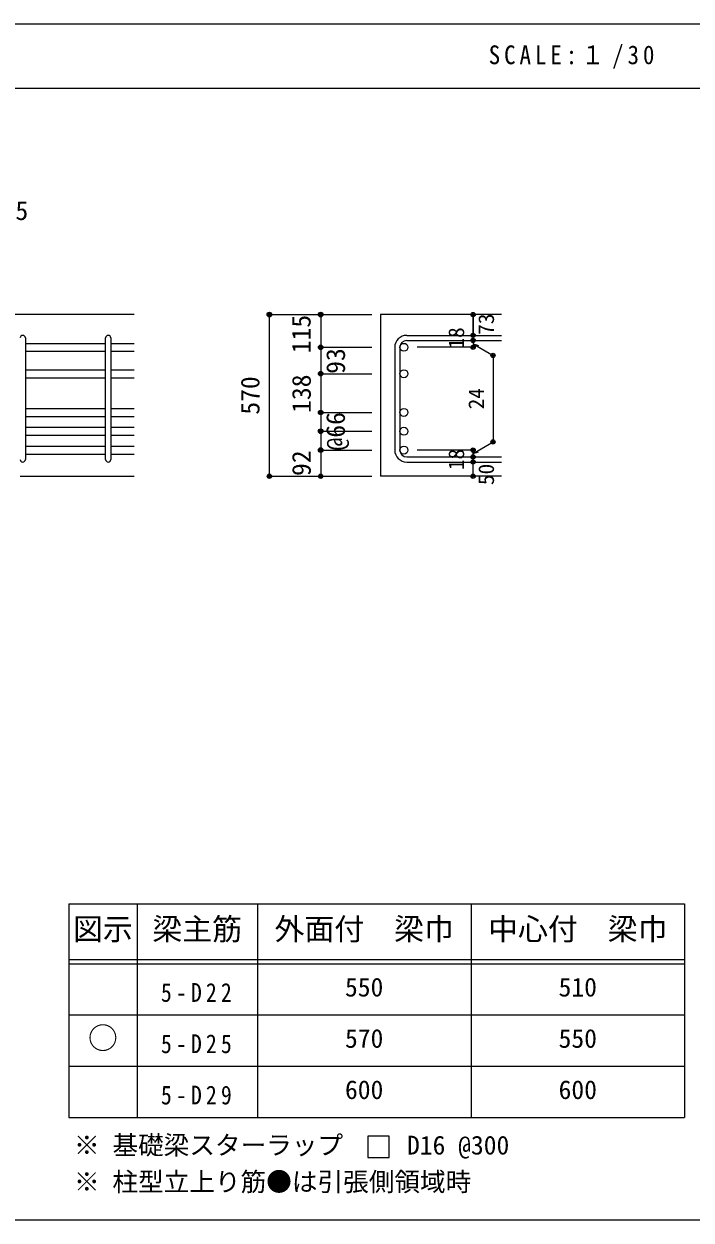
# Model space of a CAD drawing. Units: millimetres at full size, sheet at 1:30, with parts at other scales. Extents: x -5973 to 5954, y -4195 to 4201.
# Drawn here: x 1290 to 3633, y 3 to 4201 of the extents above; entities that cross this region are included whole.
import ezdxf
from ezdxf.enums import TextEntityAlignment as Align

# ---------------------------------------------------------------- set-up
doc = ezdxf.new("R2010")
doc.units = ezdxf.units.MM
doc.header["$LTSCALE"] = 30
doc.header["$PDMODE"] = 32
doc.header["$PDSIZE"] = 15
for name, color, linetype in [('0-1_躯体線', 2, 'Continuous'), ('0-5_基礎梁筋', 7, 'Continuous'), ('0-6_スタラップ筋', 7, 'Continuous'), ('0-D_寸法', 4, 'Continuous'), ('6-7_文字', 7, 'Continuous'), ('6-E_枠', 7, 'Continuous'), ('F-0_枠', 6, 'Continuous')]:
    doc.layers.add(name, color=color, linetype=linetype)
doc.styles.add('ＭＳ ゴシック', font='')
doc.styles.get('ＭＳ ゴシック').set_extended_font_data('MS Gothic')

msp = doc.modelspace()

# ---------------------------------------------------------------- linework, layer by layer
at = {"layer": '0-1_躯体線'}
for p, q in [((1677.44, 3181.03), (-172.56, 3181.03)), ((2967.44, 3181.03), (2542.44, 3181.03)), ((2542.44, 3181.03), (2542.44, 2613.53)), ((1277.44, 2613.53), (1677.44, 2613.53)), ((2967.44, 2613.53), (2542.44, 2613.53))]:
    msp.add_line(p, q, dxfattribs=at)
at = {"layer": '0-5_基礎梁筋'}
for p, q in [((1295.44, 3080.1), (1577.44, 3080.1)), ((1595.44, 3080.1), (1677.44, 3080.1)), ((1295.44, 3052.1), (1577.44, 3052.1)), ((1595.44, 3052.1), (1677.44, 3052.1)), ((1295.44, 2987.53), (1577.44, 2987.53)), ((1595.44, 2987.53), (1677.44, 2987.53)), ((1295.44, 2959.53), (1577.44, 2959.53)), ((1595.44, 2959.53), (1677.44, 2959.53)), ((1295.44, 2851.53), (1577.44, 2851.53)), ((1295.44, 2823.53), (1577.44, 2823.53)), ((1595.44, 2851.53), (1677.44, 2851.53)), ((1595.44, 2823.53), (1677.44, 2823.53)), ((1295.44, 2785.53), (1577.44, 2785.53)), ((1595.44, 2785.53), (1677.44, 2785.53)), ((1295.44, 2757.53), (1577.44, 2757.53)), ((1595.44, 2757.53), (1677.44, 2757.53)), ((1295.44, 2719.53), (1577.44, 2719.53)), ((1295.44, 2691.53), (1577.44, 2691.53)), ((1595.44, 2719.53), (1677.44, 2719.53)), ((1595.44, 2691.53), (1677.44, 2691.53))]:
    msp.add_line(p, q, dxfattribs=at)
at = {"layer": '0-5_基礎梁筋', "color": 3}
for centre in [(2624.44, 3066.1), (2624.44, 2973.53), (2624.44, 2837.53), (2624.44, 2771.53), (2624.44, 2705.53)]:
    msp.add_circle(centre, 14, dxfattribs=at)
at = {"layer": '0-6_スタラップ筋'}
for p, q in [((2634.44, 3108.1), (2967.44, 3108.1)), ((1295.44, 3099.1), (1295.44, 2672.53)), ((1577.44, 2672.53), (1577.44, 3099.1)), ((1595.44, 3099.1), (1595.44, 2672.53)), ((2592.44, 3066.1), (2592.44, 2705.53)), ((2610.44, 3066.1), (2610.44, 2705.53)), ((2634.44, 3090.1), (2967.44, 3090.1)), ((2634.44, 2681.53), (2967.44, 2681.53)), ((2634.44, 2663.53), (2967.44, 2663.53))]:
    msp.add_line(p, q, dxfattribs=at)
for centre, radius, start, end in [((1286.44, 3099.1), 9, 0, 180), ((1586.44, 3099.1), 9, 0, 180), ((2634.44, 3066.1), 42, 90, 180), ((2634.44, 3066.1), 24, 90, 180), ((2634.44, 2705.53), 42, 180, 270), ((2634.44, 2705.53), 24, 180, 270), ((1286.44, 2672.53), 9, 180, 0), ((1586.44, 2672.53), 9, 180, 0)]:
    msp.add_arc(centre, radius, start, end, dxfattribs=at)
at = {"layer": '0-D_寸法'}
for p, q in [((2152.44, 3181.03), (2332.44, 3181.03)), ((2152.44, 3181.03), (2332.44, 3181.03)), ((2152.44, 2613.53), (2152.44, 3181.03)), ((2332.44, 3181.03), (2512.44, 3181.03)), ((2332.44, 3181.03), (2512.44, 3181.03)), ((2867.44, 3108.1), (2867.44, 3181.03)), ((2867.44, 3181.03), (2867.44, 3108.1)), ((2867.44, 3090.1), (2867.44, 3108.1)), ((2332.44, 3066.1), (2512.44, 3066.1)), ((2332.44, 3066.1), (2512.44, 3066.1)), ((2867.44, 3066.1), (2671.35, 3066.1)), ((2867.44, 3090.1), (2867.44, 3066.1)), ((2867.44, 3078.1), (2937.5, 3037.65)), ((2867.44, 3078.1), (2886.76, 3072.93)), ((2937.5, 3037.65), (2937.5, 2733.98)), ((2332.44, 2973.53), (2512.44, 2973.53)), ((2332.44, 2973.53), (2512.44, 2973.53)), ((2332.44, 2969.53), (2332.44, 2837.53)), ((2332.44, 2837.53), (2512.44, 2837.53)), ((2332.44, 2837.53), (2512.44, 2837.53)), ((2332.44, 2771.53), (2512.44, 2771.53)), ((2867.44, 2693.53), (2937.5, 2733.98)), ((2332.44, 2705.53), (2512.44, 2705.53)), ((2867.44, 2705.53), (2671.35, 2705.53)), ((2867.44, 2681.53), (2867.44, 2705.53)), ((2867.44, 2693.53), (2886.76, 2698.71)), ((2867.44, 2663.53), (2867.44, 2681.53)), ((2867.44, 2613.53), (2867.44, 2663.53)), ((2152.44, 2613.53), (2332.44, 2613.53)), ((2332.44, 2613.53), (2512.44, 2613.53))]:
    msp.add_line(p, q, dxfattribs=at)
for points in [[(2332.44, 3181.03), (2332.44, 3066.1), (2332.44, 2969.53)], [(2332.44, 2837.53), (2332.44, 2705.53), (2332.44, 2613.53)]]:
    msp.add_lwpolyline(points, dxfattribs=at)
for centre, radius in [((2152.44, 3181.03), 8), ((2152.44, 3181.03), 7.2), ((2152.44, 3181.03), 6.4), ((2152.44, 3181.03), 5.6), ((2152.44, 3181.03), 4.8), ((2152.44, 3181.03), 4), ((2152.44, 3181.03), 3.2), ((2152.44, 3181.03), 2.4), ((2152.44, 3181.03), 1.6), ((2152.44, 3181.03), 0.8), ((2332.44, 3181.03), 8), ((2332.44, 3181.03), 7.2), ((2332.44, 3181.03), 6.4), ((2332.44, 3181.03), 5.6), ((2332.44, 3181.03), 4.8), ((2332.44, 3181.03), 4), ((2332.44, 3181.03), 3.2), ((2332.44, 3181.03), 2.4), ((2332.44, 3181.03), 1.6), ((2332.44, 3181.03), 0.8), ((2867.44, 3181.03), 4), ((2867.44, 3181.03), 3.6), ((2867.44, 3181.03), 3.2), ((2867.44, 3181.03), 2.8), ((2867.44, 3181.03), 2.4), ((2867.44, 3181.03), 2), ((2867.44, 3181.03), 1.6), ((2867.44, 3181.03), 1.2), ((2867.44, 3181.03), 0.8), ((2867.44, 3181.03), 0.4), ((2867.44, 3108.1), 4), ((2867.44, 3108.1), 3.6), ((2867.44, 3108.1), 3.2), ((2867.44, 3108.1), 2.8), ((2867.44, 3108.1), 2.4), ((2867.44, 3108.1), 2), ((2867.44, 3108.1), 1.6), ((2867.44, 3108.1), 1.2), ((2867.44, 3108.1), 0.8), ((2867.44, 3108.1), 0.4), ((2332.44, 3066.1), 8), ((2332.44, 3066.1), 7.2), ((2332.44, 3066.1), 6.4), ((2332.44, 3066.1), 5.6), ((2332.44, 3066.1), 4.8), ((2332.44, 3066.1), 4), ((2332.44, 3066.1), 3.2), ((2332.44, 3066.1), 2.4), ((2332.44, 3066.1), 1.6), ((2332.44, 3066.1), 0.8), ((2867.44, 3090.1), 4), ((2867.44, 3066.1), 4), ((2867.44, 3090.1), 3.6), ((2867.44, 3066.1), 3.6), ((2867.44, 3090.1), 3.2), ((2867.44, 3066.1), 3.2), ((2867.44, 3090.1), 2.8), ((2867.44, 3066.1), 2.8), ((2867.44, 3090.1), 2.4), ((2867.44, 3066.1), 2.4), ((2867.44, 3090.1), 2), ((2867.44, 3066.1), 2), ((2867.44, 3090.1), 1.6), ((2867.44, 3066.1), 1.6), ((2867.44, 3090.1), 1.2), ((2867.44, 3066.1), 1.2), ((2867.44, 3090.1), 0.8), ((2867.44, 3066.1), 0.8), ((2867.44, 3090.1), 0.4), ((2867.44, 3066.1), 0.4), ((2937.5, 3037.65), 4), ((2937.5, 3037.65), 3.6), ((2937.5, 3037.65), 3.2), ((2937.5, 3037.65), 2.8), ((2937.5, 3037.65), 2.4), ((2937.5, 3037.65), 2), ((2937.5, 3037.65), 1.6), ((2937.5, 3037.65), 1.2), ((2937.5, 3037.65), 0.8), ((2937.5, 3037.65), 0.4), ((2332.44, 2973.53), 8), ((2332.44, 2973.53), 7.2), ((2332.44, 2973.53), 6.4), ((2332.44, 2973.53), 5.6), ((2332.44, 2973.53), 4.8), ((2332.44, 2973.53), 4), ((2332.44, 2973.53), 3.2), ((2332.44, 2973.53), 2.4), ((2332.44, 2973.53), 1.6), ((2332.44, 2973.53), 0.8), ((2332.44, 2837.53), 8), ((2332.44, 2837.53), 7.2), ((2332.44, 2837.53), 6.4), ((2332.44, 2837.53), 5.6), ((2332.44, 2837.53), 4.8), ((2332.44, 2837.53), 4), ((2332.44, 2837.53), 3.2), ((2332.44, 2837.53), 2.4), ((2332.44, 2837.53), 1.6), ((2332.44, 2837.53), 0.8), ((2332.44, 2771.53), 8), ((2332.44, 2771.53), 7.2), ((2332.44, 2771.53), 6.4), ((2332.44, 2771.53), 5.6), ((2332.44, 2771.53), 4.8), ((2332.44, 2771.53), 4), ((2332.44, 2771.53), 3.2), ((2332.44, 2771.53), 2.4), ((2332.44, 2771.53), 1.6), ((2332.44, 2771.53), 0.8), ((2937.5, 2733.98), 4), ((2937.5, 2733.98), 3.6), ((2937.5, 2733.98), 3.2), ((2937.5, 2733.98), 2.8), ((2937.5, 2733.98), 2.4), ((2937.5, 2733.98), 2), ((2937.5, 2733.98), 1.6), ((2937.5, 2733.98), 1.2), ((2937.5, 2733.98), 0.8), ((2937.5, 2733.98), 0.4), ((2332.44, 2705.53), 8), ((2332.44, 2705.53), 7.2), ((2332.44, 2705.53), 6.4), ((2332.44, 2705.53), 5.6), ((2332.44, 2705.53), 4.8), ((2332.44, 2705.53), 4), ((2332.44, 2705.53), 3.2), ((2332.44, 2705.53), 2.4), ((2332.44, 2705.53), 1.6), ((2332.44, 2705.53), 0.8), ((2867.44, 2705.53), 4), ((2867.44, 2705.53), 3.6), ((2867.44, 2705.53), 3.2), ((2867.44, 2705.53), 2.8), ((2867.44, 2705.53), 2.4), ((2867.44, 2705.53), 2), ((2867.44, 2705.53), 1.6), ((2867.44, 2705.53), 1.2), ((2867.44, 2705.53), 0.8), ((2867.44, 2705.53), 0.4), ((2867.44, 2681.53), 4), ((2867.44, 2663.53), 4), ((2867.44, 2681.53), 3.6), ((2867.44, 2663.53), 3.6), ((2867.44, 2681.53), 3.2), ((2867.44, 2663.53), 3.2), ((2867.44, 2681.53), 2.8), ((2867.44, 2663.53), 2.8), ((2867.44, 2681.53), 2.4), ((2867.44, 2663.53), 2.4), ((2867.44, 2681.53), 2), ((2867.44, 2663.53), 2), ((2867.44, 2681.53), 1.6), ((2867.44, 2663.53), 1.6), ((2867.44, 2681.53), 1.2), ((2867.44, 2663.53), 1.2), ((2867.44, 2681.53), 0.8), ((2867.44, 2663.53), 0.8), ((2867.44, 2681.53), 0.4), ((2867.44, 2663.53), 0.4), ((2152.44, 2613.53), 7.2), ((2152.44, 2613.53), 6.4), ((2152.44, 2613.53), 5.6), ((2152.44, 2613.53), 4.8), ((2152.44, 2613.53), 4), ((2152.44, 2613.53), 3.2), ((2152.44, 2613.53), 2.4), ((2152.44, 2613.53), 1.6), ((2152.44, 2613.53), 0.8), ((2332.44, 2613.53), 7.2), ((2332.44, 2613.53), 6.4), ((2332.44, 2613.53), 5.6), ((2332.44, 2613.53), 4.8), ((2332.44, 2613.53), 4), ((2332.44, 2613.53), 3.2), ((2332.44, 2613.53), 2.4), ((2332.44, 2613.53), 1.6), ((2332.44, 2613.53), 0.8), ((2867.44, 2613.53), 4), ((2867.44, 2613.53), 3.6), ((2867.44, 2613.53), 3.2), ((2867.44, 2613.53), 2.8), ((2867.44, 2613.53), 2.4), ((2867.44, 2613.53), 2), ((2867.44, 2613.53), 1.6), ((2867.44, 2613.53), 1.2), ((2867.44, 2613.53), 0.8), ((2867.44, 2613.53), 0.4)]:
    msp.add_circle(centre, radius, dxfattribs=at)
at = {"layer": '0-D_寸法', "color": 7}
for p in [(2152.44, 3181.03), (2152.44, 3181.03), (2332.44, 3181.03), (2867.44, 3181.03), (2867.44, 3108.1), (2332.44, 3066.1), (2867.44, 3090.1), (2867.44, 3066.1), (2937.5, 3037.65), (2332.44, 2973.53), (2332.44, 2837.53), (2332.44, 2771.53), (2332.44, 2771.53), (2937.5, 2733.98), (2332.44, 2705.53), (2332.44, 2705.53), (2867.44, 2705.53), (2867.44, 2705.53), (2867.44, 2681.53), (2867.44, 2663.53), (2152.44, 2613.53), (2152.44, 2613.53), (2332.44, 2613.53), (2867.44, 2613.53)]:
    msp.add_point(p, dxfattribs=at)
at = {"layer": '6-7_文字'}
msp.add_lwpolyline([(2497.68, 223), (2572.68, 223), (2572.68, 298), (2497.68, 298)], close=True, dxfattribs=at)
at = {"layer": '6-E_枠', "color": 3}
for p, q in [((1447.71, 1112.77), (1447.71, 362.77)), ((1447.71, 1112.77), (3610.24, 1112.77)), ((1447.71, 1112.77), (1447.71, 362.77)), ((3610.24, 1112.77), (3610.24, 362.77)), ((1447.71, 362.77), (3610.24, 362.77))]:
    msp.add_line(p, q, dxfattribs=at)
at = {"layer": '6-E_枠'}
for p, q in [((1687.71, 1112.77), (1687.71, 362.77)), ((2110.24, 1112.77), (2110.24, 362.77)), ((2860.24, 1112.77), (2860.24, 362.77)), ((1447.71, 917.77), (3610.24, 917.77)), ((1447.71, 902.77), (3610.24, 902.77)), ((1447.71, 722.77), (3610.24, 722.77)), ((1447.71, 542.77), (3610.24, 542.77))]:
    msp.add_line(p, q, dxfattribs=at)
at = {"layer": 'F-0_枠'}
msp.add_line((-5972.88, 4201.15), (5954.1, 4201.15), dxfattribs=at)
at = {"layer": 'F-0_枠', "color": 2}
for p, q in [((-5972.88, 3976.15), (3723.6, 3976.15)), ((3723.6, 2.95), (-5972.88, 2.95))]:
    msp.add_line(p, q, dxfattribs=at)

# ---------------------------------------------------------------- texts
at = {"layer": '0-D_寸法', "style": 'ＭＳ ゴシック'}
msp.add_text('167.5', height=65.98, dxfattribs=at).set_placement((1081.19, 3493.07), align=Align.BOTTOM_LEFT)
for s, height, p in [('115', 65.98, (2316.75, 3045.39)), ('73', 54.99, (2957.44, 3109.83)), ('18', 54.99, (2852.44, 3061.6)), ('93', 65.98, (2437.61, 2973.1)), ('570', 65.98, (2137.44, 2829.78)), ('138', 65.98, (2317.44, 2836.03)), ('24', 54.99, (2922.5, 2848.32)), ('@66', 65.98, (2437.44, 2704.03)), ('92', 65.98, (2317.44, 2614.53)), ('18', 54.99, (2852.44, 2635.03)), ('50', 54.99, (2957.44, 2582.53))]:
    msp.add_text(s, height=height, rotation=90, dxfattribs=at).set_placement(p, align=Align.BOTTOM_LEFT)
at = {"layer": '6-7_文字', "color": 2, "style": 'ＭＳ ゴシック'}
for s, p in [('図示', (1462.71, 962.77)), ('梁主筋', (1741.48, 962.77)), ('外面付\u3000梁巾', (2170.24, 962.77)), ('中心付\u3000梁巾', (2920.24, 962.77)), ('○', (1515.21, 580.27))]:
    msp.add_text(s, height=76.98, dxfattribs=at).set_placement(p, align=Align.BOTTOM_LEFT)
at = {"layer": '6-7_文字', "style": 'ＭＳ ゴシック'}
for s, p in [('550', (2417.74, 767.77)), ('510', (3167.74, 767.77)), ('570', (2417.74, 587.77)), ('550', (3167.74, 587.77)), ('600', (2417.74, 407.77)), ('600', (3167.74, 407.77)), ('※ 基礎梁スターラップ     D16 @300', (1466.27, 213.19)), ('※ 柱型立上り筋●は引張側領域時', (1466.27, 84.68))]:
    msp.add_text(s, height=65.98, dxfattribs=at).set_placement(p, align=Align.BOTTOM_LEFT)
at = {"layer": '6-7_文字', "color": 2, "insert": (2922.26, 4043.65), "char_height": 65.98, "attachment_point": 7, "style": 'ＭＳ ゴシック'}
msp.add_mtext('\\T1.34;\\W0.9;SCALE:１/30', dxfattribs=at)
at = {"layer": '6-7_文字', "char_height": 65.98, "attachment_point": 7, "style": 'ＭＳ ゴシック'}
for s, insert in [('\\T1.38;\\W0.85;5-D22', (1771.48, 767.77)), ('\\T1.38;\\W0.85;5-D25', (1771.48, 587.77)), ('\\T1.38;\\W0.85;5-D29', (1771.48, 407.77))]:
    msp.add_mtext(s, dxfattribs=dict(at, insert=insert))

doc.saveas('drawing.dxf')
